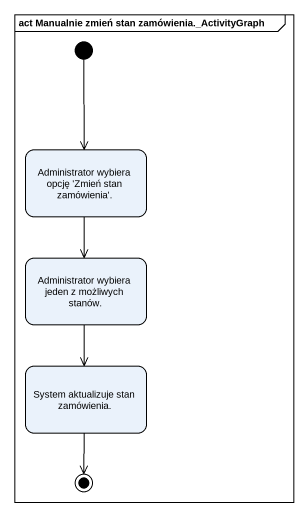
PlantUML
@startuml
mainframe act Manualnie zmień stan zamówienia._ActivityGraph
hide empty description
state "Administrator wybiera opcję 'Zmień stan zamówienia'." as Administrator_wybiera_opcję
state "Administrator wybiera jeden z możliwych stanów." as Administrator_wybiera_jeden
state "System aktualizuje stan zamówienia." as System_aktualizuje_stan
[*] --> Administrator_wybiera_opcję
Administrator_wybiera_opcję --> Administrator_wybiera_jeden
Administrator_wybiera_jeden --> System_aktualizuje_stan
System_aktualizuje_stan --> [*]
@enduml
